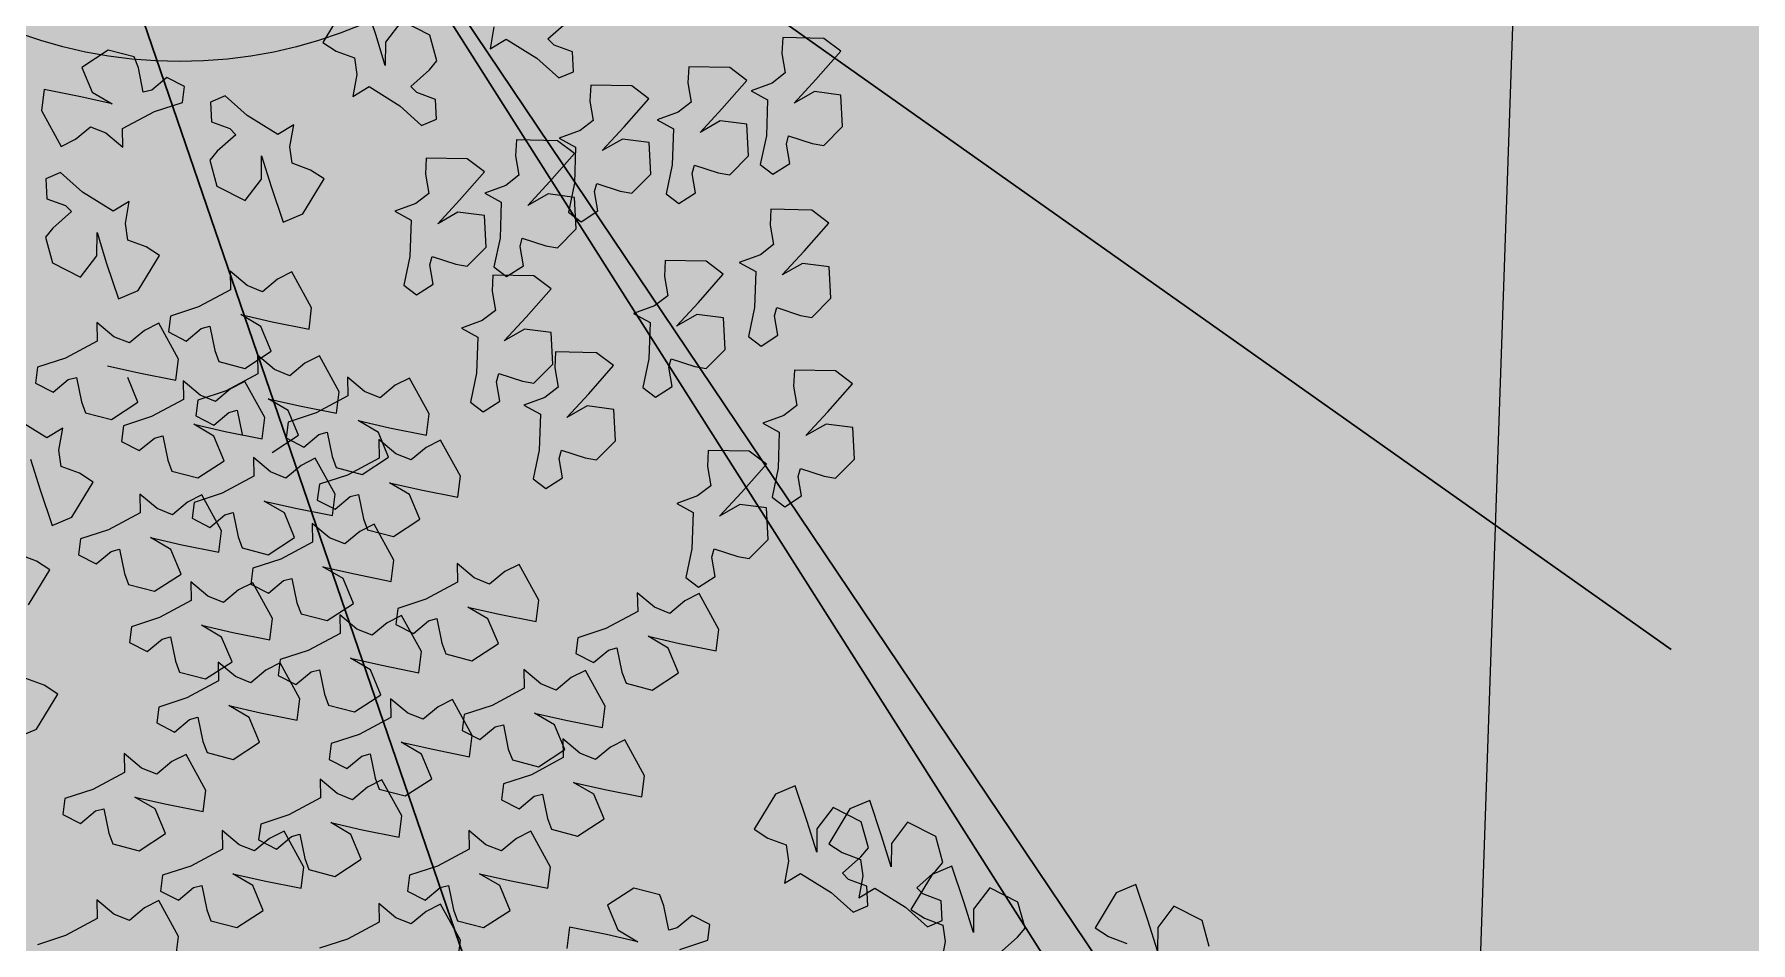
# Model space of a CAD drawing. Header units: millimetres. Extents: x -1042495 to -977915, y 3191218 to 3280168.
# Drawn here: x -1023943 to -1021775, y 3225731 to 3226878 of the extents above; entities that cross this region are included whole.
import ezdxf

# ---------------------------------------------------------------- set-up
doc = ezdxf.new("R2010")
doc.units = ezdxf.units.MM
doc.layers.get('0').update_dxf_attribs({"lineweight": 15})
for name, color, linetype in [('000 Привязки', 1, 'Continuous'), ('000 Штриховка', 7, 'Continuous'), ('A绿-TXT', 252, 'Continuous')]:
    doc.layers.add(name, color=color, linetype=linetype)
doc.layers.add('_ВК_В1', color=5, linetype='B1', lineweight=30)
doc.layers.add('_Кабель 0.4', color=1, linetype='g5_119_3', lineweight=30)
doc.layers.add('кустарники лиственные', color=7, linetype='Continuous', lineweight=20, true_color=0x455c00)
doc.linetypes.add('B1', pattern='A,12.5,-3,["В1",Standard,S=2,R=0,X=-2,Y=-1],-2.5', length=18)
doc.linetypes.add('g5_119_3', pattern='A,4,-1,[31,GUGK_2005.shx,S=0.1,R=0,X=0,Y=0],4,[31,GUGK_2005.shx,S=0.1,R=180,X=0,Y=0],-1', length=10)

# ---------------------------------------------------------------- blocks, each defined once
blk = doc.blocks.new('A$C6E9D230D')
at = {"layer": 'A绿-TXT', "color": 254, "true_color": 0xfeeab9}
for p, q in [((1979.8, 1468.9), (1948.1, 1472.9)), ((1968.7, 1413.8), (1979.8, 1468.9)), ((1958.1, 1366.8), (1968.7, 1413.8)), ((2012.7, 1412.3), (1975.7, 1396.9)), ((2038.4, 1372.9), (2012.7, 1412.3)), ((1975.7, 1396.9), (1958.1, 1366.8)), ((2028.2, 1334), (2038.4, 1372.9)), ((1975.5, 1320.5), (2011.9, 1327.9)), ((1978.7, 1308), (1975.5, 1320.5)), ((2011.9, 1327.9), (2028.2, 1334)), ((1946.6, 1303.9), (1960.3, 1262)), ((1997.5, 1285.5), (1978.7, 1308)), ((1984, 1259), (1997.5, 1285.5)), ((1960.3, 1262), (1984, 1259)), ((393.4, 1252.1), (405.8, 1222.6)), ((471.4, 1211), (481.5, 1238.5)), ((591.5, 1234.3), (644, 1202.6)), ((657.1, 1222.7), (667.2, 1250.2)), ((809.5, 1231.5), (763.5, 1217.2)), ((841.3, 1207.3), (869.8, 1253)), ((97.2, 1179.4), (83.5, 1221.3)), ((405.8, 1222.6), (458.3, 1190.9)), ((458.3, 1190.9), (471.4, 1211)), ((644, 1202.6), (657.1, 1222.7)), ((763.5, 1217.2), (710.3, 1199.3)), ((855.8, 1183.3), (841.3, 1207.3)), ((923.2, 1224.3), (909.6, 1197.8)), ((946.9, 1221.3), (923.2, 1224.3)), ((960.6, 1179.4), (946.9, 1221.3)), ((1141.6, 1209.3), (1102.8, 1198.6)), ((1155, 1198.2), (1141.6, 1209.3)), ((1198.9, 1206.9), (1188.8, 1179.4)), ((1228.6, 1208.5), (1198.9, 1206.9)), ((1237.9, 1186.5), (1228.6, 1208.5)), ((1330.6, 1215.3), (1276.9, 1185.7)), ((1362.3, 1211.3), (1330.6, 1215.3)), ((1351.3, 1156.2), (1362.3, 1211.3)), ((278.4, 1183.3), (264.9, 1156.8)), ((302.1, 1180.3), (278.4, 1183.3)), ((315.8, 1138.4), (302.1, 1180.3)), ((710.3, 1199.3), (722.7, 1169.8)), ((788.3, 1158.2), (798.4, 1185.7)), ((798.4, 1185.7), (822.9, 1189.1)), ((822.9, 1189.1), (855.8, 1183.3)), ((909.6, 1197.8), (928.4, 1175.3)), ((1102.8, 1198.6), (1081.5, 1156.6)), ((1179.6, 1170.4), (1155, 1198.2)), ((1208.5, 1153.6), (1237.9, 1186.5)), ((1276.9, 1185.7), (1287.7, 1164.3)), ((2126.4, 1192.8), (2113.2, 1172.7)), ((2178.8, 1161), (2126.4, 1192.8)), ((122.7, 1131.8), (97.2, 1179.4)), ((264.9, 1156.8), (283.6, 1134.3)), ((666.3, 1159.9), (652.8, 1133.4)), ((690.1, 1156.9), (666.3, 1159.9)), ((703.8, 1115), (690.1, 1156.9)), ((722.7, 1169.8), (775.1, 1138.1)), ((775.1, 1138.1), (788.3, 1158.2)), ((895.2, 1155.3), (878.9, 1149.2)), ((931.6, 1162.8), (895.2, 1155.3)), ((928.4, 1175.3), (931.6, 1162.8)), ((986, 1131.8), (960.6, 1179.4)), ((1081.5, 1156.6), (1113.3, 1132.4)), ((1188.8, 1179.4), (1179.6, 1170.4)), ((1287.7, 1164.3), (1306.5, 1141.8)), ((1340.6, 1109.3), (1351.3, 1156.2)), ((1395.2, 1154.8), (1358.3, 1139.4)), ((1420.9, 1115.3), (1395.2, 1154.8)), ((2113.2, 1172.7), (2103.1, 1145.2)), ((2191.2, 1131.6), (2178.8, 1161)), ((150.6, 1132.4), (122.7, 1131.8)), ((129.2, 1106.8), (150.6, 1132.4)), ((283.6, 1134.3), (286.9, 1121.8)), ((341.2, 1090.8), (315.8, 1138.4)), ((652.8, 1133.4), (671.6, 1110.9)), ((878.9, 1149.2), (868.7, 1110.3)), ((1014, 1132.4), (986, 1131.8)), ((992.5, 1106.8), (1014, 1132.4)), ((1148.2, 1132.1), (1102.2, 1117.8)), ((1113.3, 1132.4), (1148.2, 1132.1)), ((1180, 1107.8), (1208.5, 1153.6)), ((1306.5, 1141.8), (1297.2, 1118.9)), ((1358.3, 1139.4), (1340.6, 1109.3)), ((2078.6, 1141.8), (2045.7, 1147.5)), ((2045.7, 1147.5), (2060.2, 1123.6)), ((2103.1, 1145.2), (2078.6, 1141.8)), ((2138, 1113.6), (2191.2, 1131.6)), ((119.9, 1083.8), (129.2, 1106.8)), ((234.1, 1108.3), (224, 1069.3)), ((250.4, 1114.3), (234.1, 1108.3)), ((286.9, 1121.8), (250.4, 1114.3)), ((671.6, 1110.9), (674.8, 1098.4)), ((729.2, 1067.5), (703.8, 1115)), ((868.7, 1110.3), (894.5, 1070.9)), ((949.1, 1116.4), (938.4, 1069.4)), ((983.2, 1083.8), (992.5, 1106.8)), ((1102.2, 1117.8), (1049, 1099.9)), ((1194.5, 1083.9), (1180, 1107.8)), ((1297.2, 1118.9), (1275.7, 1093.3)), ((1410.8, 1076.4), (1420.9, 1115.3)), ((2060.2, 1123.6), (2031.7, 1077.8)), ((2092, 1099.3), (2138, 1113.6)), ((138.6, 1061.3), (119.9, 1083.8)), ((369.2, 1091.4), (341.2, 1090.8)), ((347.7, 1065.8), (369.2, 1091.4)), ((535.2, 1083.7), (521.7, 1057.2)), ((558.9, 1080.7), (535.2, 1083.7)), ((572.6, 1038.8), (558.9, 1080.7)), ((622.1, 1084.9), (611.9, 1046)), ((638.4, 1091), (622.1, 1084.9)), ((674.8, 1098.4), (638.4, 1091)), ((835.8, 1095.4), (822.2, 1068.9)), ((859.5, 1092.4), (835.8, 1095.4)), ((873.2, 1050.5), (859.5, 1092.4)), ((894.5, 1070.9), (931.4, 1086.3)), ((1002, 1061.3), (983.2, 1083.8)), ((1049, 1099.9), (1061.4, 1070.4)), ((1127, 1058.8), (1137.1, 1086.2)), ((1137.1, 1086.2), (1161.6, 1089.7)), ((1161.6, 1089.7), (1194.5, 1083.9)), ((1275.7, 1093.3), (1303.7, 1093.8)), ((1303.7, 1093.8), (1329.1, 1046.3)), ((2031.7, 1077.8), (2002.3, 1045)), ((2104.5, 1081.5), (2091.4, 1061.4)), ((2126.9, 1099.1), (2092, 1099.3)), ((2157, 1049.8), (2104.5, 1081.5)), ((2158.7, 1074.8), (2126.9, 1099.1)), ((149.5, 1039.9), (138.6, 1061.3)), ((224, 1069.3), (249.7, 1029.9)), ((286.6, 1045.3), (304.3, 1075.4)), ((304.3, 1075.4), (293.7, 1028.4)), ((338.4, 1042.9), (347.7, 1065.8)), ((521.7, 1057.2), (540.4, 1034.7)), ((674.6, 1021.9), (692.3, 1052)), ((692.3, 1052), (681.6, 1005.1)), ((757.1, 1068), (729.2, 1067.5)), ((735.7, 1042.4), (757.1, 1068)), ((822.2, 1068.9), (841, 1046.4)), ((938.4, 1069.4), (927.4, 1014.4)), ((1012.8, 1039.9), (1002, 1061.3)), ((1061.4, 1070.4), (1113.8, 1038.7)), ((1113.8, 1038.7), (1127, 1058.8)), ((1358, 1062.9), (1394.5, 1070.3)), ((1361.3, 1050.4), (1358, 1062.9)), ((1394.5, 1070.3), (1410.8, 1076.4)), ((2041.3, 1024.5), (2051.4, 1052)), ((2051.4, 1052), (2060.6, 1061.1)), ((2060.6, 1061.1), (2085.2, 1033.3)), ((2091.4, 1061.4), (2081.3, 1034)), ((2137.4, 1032.8), (2158.7, 1074.8)), ((95.7, 1010.4), (149.5, 1039.9)), ((163.6, 1037), (150.1, 1010.5)), ((187.3, 1034), (163.6, 1037)), ((201.1, 992.1), (187.3, 1034)), ((249.7, 1029.9), (286.6, 1045.3)), ((293.7, 1028.4), (282.6, 973.4)), ((357.2, 1020.4), (338.4, 1042.9)), ((415, 1042.7), (401.5, 1016.3)), ((438.8, 1039.8), (415, 1042.7)), ((452.5, 997.8), (438.8, 1039.8)), ((540.4, 1034.7), (543.7, 1022.2)), ((598, 991.3), (572.6, 1038.8)), ((611.9, 1046), (637.6, 1006.5)), ((726.4, 1019.5), (735.7, 1042.4)), ((807.8, 1026.5), (791.5, 1020.4)), ((844.2, 1033.9), (807.8, 1026.5)), ((841, 1046.4), (844.2, 1033.9)), ((898.6, 1003), (873.2, 1050.5)), ((959.1, 1010.4), (1012.8, 1039.9)), ((1329.1, 1046.3), (1342.8, 1004.4)), ((1380.1, 1027.9), (1361.3, 1050.4)), ((1366.5, 1001.4), (1380.1, 1027.9)), ((2002.3, 1045), (2011.6, 1023)), ((2056.8, 1030.5), (2023.9, 1036.3)), ((2023.9, 1036.3), (2038.4, 1012.4)), ((2081.3, 1034), (2056.8, 1030.5)), ((2085.2, 1033.3), (2098.7, 1022.2)), ((2098.7, 1022.2), (2137.4, 1032.8)), ((2169.4, 1020.3), (2157, 1049.8)), ((64, 1014.4), (95.7, 1010.4)), ((150.1, 1010.5), (168.9, 988)), ((368, 999), (357.2, 1020.4)), ((401.5, 1016.3), (420.3, 993.8)), ((490.9, 1008.7), (480.8, 969.8)), ((507.3, 1014.8), (490.9, 1008.7)), ((543.7, 1022.2), (507.3, 1014.8)), ((637.6, 1006.5), (674.6, 1021.9)), ((681.6, 1005.1), (670.6, 950)), ((745.2, 997), (726.4, 1019.5)), ((791.5, 1020.4), (781.3, 981.5)), ((926.6, 1003.5), (898.6, 1003)), ((905.1, 978), (926.6, 1003.5)), ((927.4, 1014.4), (959.1, 1010.4)), ((999.6, 1025.1), (986.1, 998.7)), ((1023.4, 1022.2), (999.6, 1025.1)), ((1037.1, 980.2), (1023.4, 1022.2)), ((1342.8, 1004.4), (1366.5, 1001.4)), ((2038.4, 1012.4), (2009.9, 966.6)), ((2011.6, 1023), (2041.3, 1024.5)), ((2070.2, 988.1), (2116.2, 1002.4)), ((2116.2, 1002.4), (2169.4, 1020.3)), ((172.1, 975.5), (135.7, 968)), ((168.9, 988), (172.1, 975.5)), ((226.5, 944.5), (201.1, 992.1)), ((314.3, 969.4), (368, 999)), ((423.5, 981.2), (387.1, 973.8)), ((420.3, 993.8), (423.5, 981.2)), ((477.9, 950.3), (452.5, 997.8)), ((543.4, 945.8), (561.1, 975.9)), ((561.1, 975.9), (550.5, 928.9)), ((626, 991.8), (598, 991.3)), ((604.5, 966.3), (626, 991.8)), ((702.3, 946), (756, 975.6)), ((721, 990.1), (707.5, 963.6)), ((744.7, 987.1), (721, 990.1)), ((758.4, 945.2), (744.7, 987.1)), ((756, 975.6), (745.2, 997)), ((781.3, 981.5), (807.1, 942)), ((844, 957.4), (861.7, 987.6)), ((861.7, 987.6), (851, 940.6)), ((874, 984.2), (860.5, 957.7)), ((897.7, 981.2), (874, 984.2)), ((895.8, 955), (905.1, 978)), ((911.4, 939.3), (897.7, 981.2)), ((986.1, 998.7), (1004.9, 976.2)), ((1004.9, 976.2), (1008.1, 963.6)), ((1062.5, 932.7), (1037.1, 980.2)), ((2105.1, 987.8), (2070.2, 988.1)), ((2136.9, 963.6), (2105.1, 987.8)), ((119.4, 961.9), (109.2, 923)), ((135.7, 968), (119.4, 961.9)), ((282.6, 973.4), (314.3, 969.4)), ((370.8, 967.7), (360.6, 928.8)), ((387.1, 973.8), (370.8, 967.7)), ((505.8, 950.9), (477.9, 950.3)), ((480.8, 969.8), (506.5, 930.3)), ((484.4, 925.3), (505.8, 950.9)), ((595.3, 943.3), (604.5, 966.3)), ((670.6, 950), (702.3, 946)), ((707.5, 963.6), (726.3, 941.1)), ((807.1, 942), (844, 957.4)), ((860.5, 957.7), (879.2, 935.2)), ((914.6, 932.5), (895.8, 955)), ((955.4, 950.1), (945.2, 911.2)), ((971.7, 956.2), (955.4, 950.1)), ((1008.1, 963.6), (971.7, 956.2)), ((1217.5, 952.8), (1196.2, 910.8)), ((1256.3, 963.4), (1217.5, 952.8)), ((1269.7, 952.3), (1256.3, 963.4)), ((1294.4, 924.5), (1269.7, 952.3)), ((1313.7, 961.1), (1303.6, 933.6)), ((1343.4, 962.6), (1313.7, 961.1)), ((1352.7, 940.6), (1343.4, 962.6)), ((2009.9, 966.6), (1980.5, 933.7)), ((2006.2, 958.6), (1993.1, 938.5)), ((2058.7, 926.9), (2006.2, 958.6)), ((2029.5, 940.8), (2038.8, 949.8)), ((2038.8, 949.8), (2063.4, 922)), ((2115.6, 921.6), (2136.9, 963.6)), ((171.9, 899), (189.5, 929.1)), ((189.5, 929.1), (178.9, 882.1)), ((254.4, 945.1), (226.5, 944.5)), ((233, 919.5), (254.4, 945.1)), ((360.6, 928.8), (386.3, 889.4)), ((423.3, 904.8), (441, 934.9)), ((441, 934.9), (430.3, 887.9)), ((475.1, 902.3), (484.4, 925.3)), ((506.5, 930.3), (543.4, 945.8)), ((550.5, 928.9), (539.4, 873.8)), ((614, 920.8), (595.3, 943.3)), ((729.5, 928.6), (693.1, 921.1)), ((726.3, 941.1), (729.5, 928.6)), ((783.9, 897.6), (758.4, 945.2)), ((851, 940.6), (840, 885.5)), ((879.2, 935.2), (882.5, 922.7)), ((936.9, 891.7), (911.4, 939.3)), ((925.4, 911.1), (914.6, 932.5)), ((1090.4, 933.3), (1062.5, 932.7)), ((1069, 907.7), (1090.4, 933.3)), ((1303.6, 933.6), (1294.4, 924.5)), ((1323.2, 907.7), (1352.7, 940.6)), ((1980.5, 933.7), (1989.8, 911.7)), ((1993.1, 938.5), (1983, 911)), ((2019.4, 913.3), (2029.5, 940.8)), ((2071.1, 897.4), (2058.7, 926.9)), ((109.2, 923), (134.9, 883.6)), ((134.9, 883.6), (171.9, 899)), ((223.7, 896.6), (233, 919.5)), ((386.3, 889.4), (423.3, 904.8)), ((493.9, 879.8), (475.1, 902.3)), ((571.1, 869.8), (624.8, 899.4)), ((622.6, 902.2), (609.1, 875.7)), ((624.8, 899.4), (614, 920.8)), ((646.3, 899.2), (622.6, 902.2)), ((660, 857.3), (646.3, 899.2)), ((676.8, 915.1), (666.6, 876.1)), ((693.1, 921.1), (676.8, 915.1)), ((811.8, 898.2), (783.9, 897.6)), ((790.4, 872.6), (811.8, 898.2)), ((882.5, 922.7), (846.1, 915.2)), ((871.7, 881.5), (925.4, 911.1)), ((945.2, 911.2), (970.9, 871.8)), ((1007.9, 887.2), (1025.6, 917.3)), ((1025.6, 917.3), (1014.9, 870.3)), ((1059.7, 884.7), (1069, 907.7)), ((1196.2, 910.8), (1228, 886.5)), ((1294.8, 862), (1323.2, 907.7)), ((1958.5, 907.6), (1925.6, 913.4)), ((1983, 911), (1958.5, 907.6)), ((1989.8, 911.7), (2019.4, 913.3)), ((2063.4, 922), (2076.8, 910.9)), ((2076.8, 910.9), (2115.6, 921.6)), ((178.9, 882.1), (167.8, 827.1)), ((242.5, 874.1), (223.7, 896.6)), ((240.1, 890.5), (226.6, 864)), ((263.8, 887.5), (240.1, 890.5)), ((253.3, 852.6), (242.5, 874.1)), ((277.5, 845.6), (263.8, 887.5)), ((430.3, 887.9), (419.3, 832.8)), ((504.7, 858.4), (493.9, 879.8)), ((539.4, 873.8), (571.1, 869.8)), ((609.1, 875.7), (627.8, 853.2)), ((666.6, 876.1), (692.3, 836.7)), ((729.3, 852.1), (746.9, 882.2)), ((746.9, 882.2), (736.3, 835.2)), ((781.1, 849.7), (790.4, 872.6)), ((840, 885.5), (871.7, 881.5)), ((882.2, 846.2), (899.9, 876.3)), ((899.9, 876.3), (889.3, 829.3)), ((964.8, 892.3), (936.9, 891.7)), ((943.4, 866.7), (964.8, 892.3)), ((970.9, 871.8), (1007.9, 887.2)), ((1078.5, 862.2), (1059.7, 884.7)), ((1262.9, 886.2), (1216.9, 871.9)), ((1228, 886.5), (1262.9, 886.2)), ((1971.9, 865.1), (2017.9, 879.4)), ((2017.9, 879.4), (2071.1, 897.4)), ((199.6, 823.1), (253.3, 852.6)), ((226.6, 864), (245.4, 841.5)), ((451, 828.9), (504.7, 858.4)), ((486, 861.2), (472.5, 834.7)), ((509.7, 858.2), (486, 861.2)), ((523.4, 816.3), (509.7, 858.2)), ((627.8, 853.2), (631.1, 840.7)), ((685.4, 809.8), (660, 857.3)), ((692.3, 836.7), (729.3, 852.1)), ((799.8, 827.2), (781.1, 849.7)), ((819.6, 870.2), (845.3, 830.8)), ((841.1, 849.5), (827.6, 823.1)), ((864.9, 846.6), (841.1, 849.5)), ((934.1, 843.8), (943.4, 866.7)), ((1014.9, 870.3), (1003.9, 815.2)), ((1089.3, 840.8), (1078.5, 862.2)), ((1216.9, 871.9), (1163.7, 854)), ((1163.7, 854), (1176.1, 824.5)), ((1309.2, 838), (1294.8, 862)), ((2006.8, 864.9), (1971.9, 865.1)), ((2038.6, 840.6), (2006.8, 864.9)), ((167.8, 827.1), (199.6, 823.1)), ((212.2, 821.6), (195.9, 815.5)), ((248.6, 829), (212.2, 821.6)), ((245.4, 841.5), (248.6, 829)), ((303, 798.1), (277.5, 845.6)), ((419.3, 832.8), (451, 828.9)), ((472.5, 834.7), (491.3, 812.2)), ((578.3, 827.2), (568.2, 788.3)), ((594.7, 833.3), (578.3, 827.2)), ((631.1, 840.7), (594.7, 833.3)), ((736.3, 835.2), (725.2, 780.2)), ((810.7, 805.8), (799.8, 827.2)), ((827.6, 823.1), (846.4, 800.6)), ((845.3, 830.8), (882.2, 846.2)), ((878.6, 804.6), (864.9, 846.6)), ((889.3, 829.3), (878.2, 774.3)), ((952.8, 821.3), (934.1, 843.8)), ((963.7, 799.8), (952.8, 821.3)), ((1035.6, 811.3), (1089.3, 840.8)), ((1176.1, 824.5), (1228.6, 792.8)), ((1241.7, 812.9), (1251.8, 840.4)), ((1251.8, 840.4), (1276.3, 843.8)), ((1276.3, 843.8), (1309.2, 838)), ((1940.4, 826.9), (1965.1, 799.1)), ((2017.3, 798.6), (2038.6, 840.6)), ((91.8, 757.9), (78.1, 799.8)), ((195.9, 815.5), (185.7, 776.6)), ((330.9, 798.6), (303, 798.1)), ((309.5, 773.1), (330.9, 798.6)), ((494.5, 799.7), (458.1, 792.3)), ((491.3, 812.2), (494.5, 799.7)), ((548.9, 768.8), (523.4, 816.3)), ((713.4, 810.3), (685.4, 809.8)), ((691.9, 784.7), (713.4, 810.3)), ((748.2, 802.8), (734.7, 776.3)), ((771.9, 799.8), (748.2, 802.8)), ((757, 776.2), (810.7, 805.8)), ((785.7, 757.9), (771.9, 799.8)), ((846.4, 800.6), (849.6, 788)), ((904, 757.1), (878.6, 804.6)), ((909.9, 770.3), (963.7, 799.8)), ((1003.9, 815.2), (1035.6, 811.3)), ((1228.6, 792.8), (1241.7, 812.9)), ((1965.1, 799.1), (1978.5, 788)), ((1978.5, 788), (2017.3, 798.6)), ((185.7, 776.6), (211.4, 737.1)), ((248.4, 752.6), (266, 782.7)), ((266, 782.7), (255.4, 735.7)), ((300.2, 750.1), (309.5, 773.1)), ((360.4, 785.2), (346.9, 758.7)), ((384.1, 782.2), (360.4, 785.2)), ((397.8, 740.3), (384.1, 782.2)), ((441.8, 786.2), (431.6, 747.3)), ((458.1, 792.3), (441.8, 786.2)), ((568.2, 788.3), (593.9, 748.8)), ((630.8, 764.2), (648.5, 794.4)), ((648.5, 794.4), (637.9, 747.4)), ((682.7, 761.8), (691.9, 784.7)), ((725.2, 780.2), (757, 776.2)), ((734.7, 776.3), (753.5, 753.8)), ((796.9, 774.5), (786.7, 735.6)), ((813.2, 780.6), (796.9, 774.5)), ((849.6, 788), (813.2, 780.6)), ((878.2, 774.3), (909.9, 770.3)), ((1419.4, 774.6), (1409.3, 747.1)), ((1432.5, 794.7), (1419.4, 774.6)), ((1485, 762.9), (1432.5, 794.7)), ((117.3, 710.3), (91.8, 757.9)), ((211.4, 737.1), (248.4, 752.6)), ((319, 727.6), (300.2, 750.1)), ((346.9, 758.7), (365.6, 736.2)), ((431.6, 747.3), (457.3, 707.9)), ((494.3, 723.3), (511.9, 753.4)), ((511.9, 753.4), (501.3, 706.4)), ((576.8, 769.3), (548.9, 768.8)), ((555.4, 743.8), (576.8, 769.3)), ((593.9, 748.8), (630.8, 764.2)), ((637.9, 747.4), (626.8, 692.3)), ((701.4, 739.3), (682.7, 761.8)), ((753.5, 753.8), (756.7, 741.3)), ((811.1, 710.3), (785.7, 757.9)), ((931.9, 757.7), (904, 757.1)), ((910.5, 732.1), (931.9, 757.7)), ((1351.9, 749.5), (1366.4, 725.5)), ((1384.8, 743.7), (1351.9, 749.5)), ((1409.3, 747.1), (1384.8, 743.7)), ((255.4, 735.7), (244.3, 680.6)), ((329.8, 706.2), (319, 727.6)), ((368.9, 723.7), (332.5, 716.2)), ((365.6, 736.2), (368.9, 723.7)), ((423.2, 692.7), (397.8, 740.3)), ((457.3, 707.9), (494.3, 723.3)), ((546.1, 720.8), (555.4, 743.8)), ((564.9, 698.3), (546.1, 720.8)), ((704, 727.8), (693.8, 688.9)), ((712.2, 717.9), (701.4, 739.3)), ((720.3, 733.8), (704, 727.8)), ((756.7, 741.3), (720.3, 733.8)), ((786.7, 735.6), (812.4, 696.2)), ((849.4, 711.6), (867.1, 741.7)), ((867.1, 741.7), (856.4, 694.7)), ((901.2, 709.1), (910.5, 732.1)), ((1366.4, 725.5), (1337.9, 679.7)), ((1444.2, 715.5), (1497.4, 733.5)), ((145.2, 710.9), (117.3, 710.3)), ((123.8, 685.3), (145.2, 710.9)), ((276.1, 676.6), (329.8, 706.2)), ((316.1, 710.2), (306, 671.3)), ((332.5, 716.2), (316.1, 710.2)), ((451.2, 693.3), (423.2, 692.7)), ((429.7, 667.7), (451.2, 693.3)), ((501.3, 706.4), (490.2, 651.3)), ((575.7, 676.9), (564.9, 698.3)), ((658.5, 688.3), (712.2, 717.9)), ((756.5, 664.8), (774.1, 694.9)), ((774.1, 694.9), (763.5, 647.9)), ((839, 710.9), (811.1, 710.3)), ((812.4, 696.2), (849.4, 711.6)), ((817.6, 685.3), (839, 710.9)), ((856.4, 694.7), (845.4, 639.6)), ((920, 686.6), (901.2, 709.1)), ((1398.2, 701.2), (1444.2, 715.5)), ((1433.1, 701), (1398.2, 701.2)), ((1464.9, 676.7), (1433.1, 701)), ((114.5, 662.4), (123.8, 685.3)), ((163.6, 668.2), (150.1, 641.7)), ((187.3, 665.2), (163.6, 668.2)), ((244.3, 680.6), (276.1, 676.6)), ((306, 671.3), (331.7, 631.8)), ((368.6, 647.2), (386.3, 677.3)), ((386.3, 677.3), (375.7, 630.3)), ((420.5, 644.8), (429.7, 667.7)), ((522, 647.3), (575.7, 676.9)), ((562.5, 685.6), (549, 659.1)), ((586.2, 682.6), (562.5, 685.6)), ((599.9, 640.7), (586.2, 682.6)), ((626.8, 692.3), (658.5, 688.3)), ((693.8, 688.9), (719.5, 649.4)), ((808.3, 662.4), (817.6, 685.3)), ((930.8, 665.2), (920, 686.6)), ((1069.5, 673.4), (1055.1, 654.4)), ((1112.7, 664.4), (1069.5, 673.4)), ((1180.1, 687.1), (1166.6, 662.6)), ((1191.5, 655.7), (1180.1, 687.1)), ((1337.9, 679.7), (1308.5, 646.9)), ((1443.6, 634.7), (1464.9, 676.7)), ((1978.9, 683.4), (1965.8, 663.3)), ((2031.4, 651.7), (1978.9, 683.4)), ((133.2, 639.9), (114.5, 662.4)), ((150.1, 641.7), (168.9, 619.2)), ((201.1, 623.3), (187.3, 665.2)), ((331.7, 631.8), (368.6, 647.2)), ((439.2, 622.3), (420.5, 644.8)), ((490.2, 651.3), (522, 647.3)), ((549, 659.1), (567.8, 636.6)), ((719.5, 649.4), (756.5, 664.8)), ((763.5, 647.9), (752.4, 592.9)), ((827.1, 639.9), (808.3, 662.4)), ((877.1, 635.7), (930.8, 665.2)), ((1055.1, 654.4), (1071.3, 629.5)), ((1166.6, 662.6), (1112.7, 664.4)), ((1206.7, 636.2), (1191.5, 655.7)), ((1308.5, 646.9), (1317.8, 624.9)), ((1347.4, 626.4), (1357.5, 653.9)), ((1357.5, 653.9), (1366.8, 663)), ((1366.8, 663), (1391.4, 635.2)), ((1965.8, 663.3), (1955.7, 635.9)), ((2043.8, 622.2), (2031.4, 651.7)), ((90.3, 588.9), (144.1, 618.5)), ((144.1, 618.5), (133.2, 639.9)), ((168.9, 619.2), (172.1, 606.7)), ((226.5, 575.7), (201.1, 623.3)), ((375.7, 630.3), (364.6, 575.3)), ((450, 600.9), (439.2, 622.3)), ((534.6, 616.7), (518.3, 610.6)), ((571, 624.1), (534.6, 616.7)), ((567.8, 636.6), (571, 624.1)), ((625.4, 593.2), (599.9, 640.7)), ((784.2, 588.9), (837.9, 618.5)), ((837.9, 618.5), (827.1, 639.9)), ((845.4, 639.6), (877.1, 635.7)), ((1071.3, 629.5), (1100.2, 634.5)), ((1100.2, 634.5), (1112.6, 631)), ((1112.6, 631), (1100.9, 595.8)), ((1178.7, 592.6), (1161.5, 622.9)), ((1161.5, 622.9), (1196.8, 590.2)), ((1235.6, 641.2), (1206.7, 636.2)), ((1259.6, 639.9), (1235.6, 641.2)), ((1258.3, 578.6), (1259.6, 639.9)), ((1317.8, 624.9), (1347.4, 626.4)), ((1391.4, 635.2), (1404.8, 624.1)), ((1404.8, 624.1), (1443.6, 634.7)), ((1990.6, 604.3), (2043.8, 622.2)), ((58.6, 592.9), (90.3, 588.9)), ((119.4, 593.1), (109.2, 554.2)), ((135.7, 599.2), (119.4, 593.1)), ((172.1, 606.7), (135.7, 599.2)), ((396.3, 571.3), (450, 600.9)), ((518.3, 610.6), (508.1, 571.7)), ((653.3, 593.7), (625.4, 593.2)), ((631.9, 568.2), (653.3, 593.7)), ((752.4, 592.9), (784.2, 588.9)), ((1100.9, 595.8), (1098, 578.6)), ((1173.6, 552.9), (1178.7, 592.6)), ((1196.8, 590.2), (1239, 553.1)), ((1944.5, 590), (1990.6, 604.3)), ((254.4, 576.3), (226.5, 575.7)), ((233, 550.7), (254.4, 576.3)), ((364.6, 575.3), (396.3, 571.3)), ((404, 586.2), (390.5, 559.7)), ((427.7, 583.2), (404, 586.2)), ((441.4, 541.3), (427.7, 583.2)), ((508.1, 571.7), (533.8, 532.2)), ((570.8, 547.7), (588.4, 577.8)), ((588.4, 577.8), (577.8, 530.8)), ((622.6, 545.2), (631.9, 568.2)), ((894.6, 573.9), (880.2, 554.8)), ((937.8, 564.8), (894.6, 573.9)), ((991.7, 563.1), (937.8, 564.8)), ((1005.2, 587.5), (991.7, 563.1)), ((1016.6, 556.2), (1005.2, 587.5)), ((1098, 578.6), (1126.6, 550.3)), ((1239, 553.1), (1258.3, 578.6)), ((1979.5, 589.7), (1944.5, 590)), ((2011.3, 565.5), (1979.5, 589.7)), ((1990, 523.5), (2011.3, 565.5)), ((109.2, 554.2), (134.9, 514.8)), ((171.9, 530.2), (189.5, 560.3)), ((189.5, 560.3), (178.9, 513.3)), ((223.7, 527.7), (233, 550.7)), ((390.5, 559.7), (409.3, 537.2)), ((466.9, 493.8), (441.4, 541.3)), ((533.8, 532.2), (570.8, 547.7)), ((641.3, 522.7), (622.6, 545.2)), ((880.2, 554.8), (896.4, 529.9)), ((1031.8, 536.7), (1016.6, 556.2)), ((1060.7, 541.7), (1031.8, 536.7)), ((1084.6, 540.3), (1060.7, 541.7)), ((1096.9, 538.8), (1082.4, 519.8)), ((1083.4, 479), (1084.6, 540.3)), ((1140, 529.7), (1096.9, 538.8)), ((1126.6, 550.3), (1173.6, 552.9)), ((1207.4, 552.5), (1193.9, 528)), ((1218.8, 521.1), (1207.4, 552.5)), ((1455.8, 538.8), (1422.9, 544.6)), ((1422.9, 544.6), (1437.4, 520.6)), ((134.9, 514.8), (171.9, 530.2)), ((178.9, 513.3), (167.8, 458.3)), ((242.5, 505.2), (223.7, 527.7)), ((300.3, 527.6), (286.8, 501.1)), ((324, 524.6), (300.3, 527.6)), ((337.7, 482.7), (324, 524.6)), ((376.1, 517.3), (359.8, 511.2)), ((412.5, 524.7), (376.1, 517.3)), ((409.3, 537.2), (412.5, 524.7)), ((577.8, 530.8), (566.7, 475.7)), ((652.2, 501.3), (641.3, 522.7)), ((896.4, 529.9), (925.2, 534.9)), ((925.2, 534.9), (937.7, 531.5)), ((937.7, 531.5), (925.9, 496.2)), ((1003.8, 493), (986.5, 523.4)), ((986.5, 523.4), (1021.9, 490.7)), ((1082.4, 519.8), (1098.6, 494.8)), ((1193.9, 528), (1140, 529.7)), ((1234.1, 501.6), (1218.8, 521.1)), ((1437.4, 520.6), (1408.9, 474.8)), ((1951.2, 512.8), (1990, 523.5)), ((253.3, 483.8), (242.5, 505.2)), ((286.8, 501.1), (305.6, 478.6)), ((359.8, 511.2), (349.6, 472.3)), ((494.8, 494.3), (466.9, 493.8)), ((473.4, 468.7), (494.8, 494.3)), ((598.5, 471.7), (652.2, 501.3)), ((890.4, 493.9), (876.9, 469.4)), ((901.8, 462.5), (890.4, 493.9)), ((925.9, 496.2), (923, 479)), ((998.7, 453.3), (1003.8, 493)), ((1021.9, 490.7), (1064.1, 453.5)), ((1098.6, 494.8), (1127.5, 499.8)), ((1127.5, 499.8), (1139.9, 496.4)), ((1139.9, 496.4), (1128.2, 461.1)), ((1206, 457.9), (1188.8, 488.3)), ((1188.8, 488.3), (1224.2, 455.6)), ((1262.9, 506.6), (1234.1, 501.6)), ((1286.9, 505.3), (1262.9, 506.6)), ((1285.6, 444), (1286.9, 505.3)), ((199.6, 454.3), (253.3, 483.8)), ((308.8, 466.1), (272.4, 458.7)), ((305.6, 478.6), (308.8, 466.1)), ((363.2, 435.2), (337.7, 482.7)), ((349.6, 472.3), (375.3, 432.8)), ((412.3, 448.2), (429.9, 478.3)), ((429.9, 478.3), (419.3, 431.4)), ((464.1, 445.8), (473.4, 468.7)), ((566.7, 475.7), (598.5, 471.7)), ((779.9, 480.2), (765.5, 461.2)), ((823, 471.2), (779.9, 480.2)), ((876.9, 469.4), (823, 471.2)), ((917.1, 443), (901.8, 462.5)), ((923, 479), (951.6, 450.8)), ((1064.1, 453.5), (1083.4, 479)), ((1408.9, 474.8), (1379.5, 442)), ((167.8, 458.3), (199.6, 454.3)), ((256.1, 452.6), (245.9, 413.7)), ((272.4, 458.7), (256.1, 452.6)), ((375.3, 432.8), (412.3, 448.2)), ((482.8, 423.3), (464.1, 445.8)), ((765.5, 461.2), (781.6, 436.3)), ((781.6, 436.3), (810.5, 441.2)), ((810.5, 441.2), (822.9, 437.8)), ((822.9, 437.8), (811.2, 402.6)), ((945.9, 448), (917.1, 443)), ((969.9, 446.7), (945.9, 448)), ((951.6, 450.8), (998.7, 453.3)), ((968.6, 385.4), (969.9, 446.7)), ((1128.2, 461.1), (1125.3, 444)), ((1125.3, 444), (1153.9, 415.7)), ((1200.9, 418.2), (1206, 457.9)), ((1224.2, 455.6), (1266.3, 418.5)), ((1266.3, 418.5), (1285.6, 444)), ((1289.3, 441.2), (1275.8, 416.7)), ((1300.7, 409.9), (1289.3, 441.2)), ((1379.5, 442), (1388.7, 420)), ((1418.4, 421.5), (1428.5, 449)), ((1428.5, 449), (1437.7, 458.1)), ((1437.7, 458.1), (1462.4, 430.3)), ((245.9, 413.7), (271.6, 374.2)), ((308.6, 389.7), (326.2, 419.8)), ((326.2, 419.8), (315.6, 372.8)), ((391.1, 435.7), (363.2, 435.2)), ((369.7, 410.2), (391.1, 435.7)), ((419.3, 431.4), (408.2, 376.3)), ((493.7, 401.9), (482.8, 423.3)), ((518.8, 416.4), (505.2, 389.9)), ((542.5, 413.4), (518.8, 416.4)), ((556.2, 371.5), (542.5, 413.4)), ((889, 399.4), (871.8, 429.7)), ((871.8, 429.7), (907.2, 397)), ((1153.9, 415.7), (1200.9, 418.2)), ((1178.8, 427.6), (1164.3, 408.5)), ((1221.9, 418.5), (1178.8, 427.6)), ((1275.8, 416.7), (1221.9, 418.5)), ((1388.7, 420), (1418.4, 421.5)), ((271.6, 374.2), (308.6, 389.7)), ((360.4, 387.2), (369.7, 410.2)), ((379.1, 364.7), (360.4, 387.2)), ((440, 372.3), (493.7, 401.9)), ((505.2, 389.9), (524, 367.4)), ((811.2, 402.6), (808.3, 385.4)), ((808.3, 385.4), (836.9, 357.1)), ((883.9, 359.7), (889, 399.4)), ((907.2, 397), (949.3, 359.9)), ((949.3, 359.9), (968.6, 385.4)), ((1164.3, 408.5), (1180.5, 383.6)), ((1180.5, 383.6), (1209.4, 388.6)), ((1209.4, 388.6), (1221.8, 385.1)), ((1221.8, 385.1), (1210.1, 349.9)), ((1316, 390.4), (1300.7, 409.9)), ((1344.8, 395.3), (1316, 390.4)), ((1368.8, 394), (1344.8, 395.3)), ((1367.5, 332.7), (1368.8, 394)), ((315.6, 372.8), (304.5, 317.7)), ((390, 343.3), (379.1, 364.7)), ((408.2, 376.3), (440, 372.3)), ((524, 367.4), (527.2, 354.9)), ((581.6, 323.9), (556.2, 371.5)), ((836.9, 357.1), (883.9, 359.7)), ((1287.9, 346.7), (1270.7, 377)), ((1270.7, 377), (1306.1, 344.3)), ((336.2, 313.7), (390, 343.3)), ((474.5, 341.4), (464.3, 302.4)), ((490.8, 347.4), (474.5, 341.4)), ((527.2, 354.9), (490.8, 347.4)), ((1210.1, 349.9), (1207.2, 332.7)), ((1282.8, 307), (1287.9, 346.7)), ((1306.1, 344.3), (1348.2, 307.2)), ((304.5, 317.7), (336.2, 313.7)), ((527, 278.4), (544.7, 308.5)), ((544.7, 308.5), (534, 261.5)), ((609.6, 324.5), (581.6, 323.9)), ((588.1, 298.9), (609.6, 324.5)), ((916.6, 316.3), (902.1, 297.3)), ((959.7, 307.2), (916.6, 316.3)), ((1027.1, 330), (1013.6, 305.5)), ((1038.5, 298.6), (1027.1, 330)), ((1207.2, 332.7), (1235.8, 304.4)), ((1348.2, 307.2), (1367.5, 332.7)), ((464.3, 302.4), (490.1, 263)), ((578.8, 276), (588.1, 298.9)), ((902.1, 297.3), (918.3, 272.3)), ((1013.6, 305.5), (959.7, 307.2)), ((1053.8, 279.1), (1038.5, 298.6)), ((1082.6, 284.1), (1053.8, 279.1)), ((1106.6, 282.8), (1082.6, 284.1)), ((1105.3, 221.5), (1106.6, 282.8)), ((1235.8, 304.4), (1282.8, 307)), ((1316.6, 294.9), (1303.2, 270.4)), ((1328.1, 263.5), (1316.6, 294.9)), ((490.1, 263), (527, 278.4)), ((534, 261.5), (523, 206.5)), ((597.6, 253.5), (578.8, 276)), ((743, 265.6), (729.5, 241.1)), ((754.4, 234.3), (743, 265.6)), ((918.3, 272.3), (947.2, 277.3)), ((947.2, 277.3), (959.6, 273.9)), ((959.6, 273.9), (947.9, 238.6)), ((1025.7, 235.4), (1008.5, 265.8)), ((1008.5, 265.8), (1043.9, 233.1)), ((1206.1, 281.3), (1191.7, 262.2)), ((1191.7, 262.2), (1207.9, 237.3)), ((1249.3, 272.2), (1206.1, 281.3)), ((1303.2, 270.4), (1249.3, 272.2)), ((1343.3, 244), (1328.1, 263.5)), ((554.7, 202.5), (608.4, 232.1)), ((608.4, 232.1), (597.6, 253.5)), ((632.4, 252), (618, 232.9)), ((618, 232.9), (634.2, 208)), ((675.6, 242.9), (632.4, 252)), ((729.5, 241.1), (675.6, 242.9)), ((769.6, 214.7), (754.4, 234.3)), ((947.9, 238.6), (945, 221.5)), ((1020.6, 195.7), (1025.7, 235.4)), ((1043.9, 233.1), (1086, 196)), ((1207.9, 237.3), (1236.7, 242.3)), ((1236.7, 242.3), (1249.2, 238.8)), ((1249.2, 238.8), (1237.4, 203.6)), ((1372.2, 249), (1343.3, 244)), ((1396.1, 247.7), (1372.2, 249)), ((1394.9, 186.4), (1396.1, 247.7)), ((523, 206.5), (554.7, 202.5)), ((634.2, 208), (663, 213)), ((663, 213), (675.5, 209.5)), ((675.5, 209.5), (663.7, 174.3)), ((798.5, 219.7), (769.6, 214.7)), ((822.4, 218.4), (798.5, 219.7)), ((821.2, 157.1), (822.4, 218.4)), ((945, 221.5), (973.6, 193.2)), ((1086, 196), (1105.3, 221.5)), ((1315.3, 200.4), (1298, 230.7)), ((1298, 230.7), (1333.4, 198)), ((741.6, 171.1), (724.3, 201.4)), ((724.3, 201.4), (759.7, 168.7)), ((973.6, 193.2), (1020.6, 195.7)), ((1237.4, 203.6), (1234.5, 186.4)), ((1234.5, 186.4), (1263.1, 158.1)), ((1310.1, 160.7), (1315.3, 200.4)), ((1333.4, 198), (1375.5, 160.9)), ((1375.5, 160.9), (1394.9, 186.4)), ((663.7, 174.3), (660.8, 157.1)), ((660.8, 157.1), (689.4, 128.8)), ((736.5, 131.4), (741.6, 171.1)), ((759.7, 168.7), (801.9, 131.6)), ((801.9, 131.6), (821.2, 157.1)), ((993.1, 158.3), (978.6, 139.3)), ((1036.2, 149.2), (993.1, 158.3)), ((1103.6, 172), (1090.1, 147.5)), ((1115, 140.6), (1103.6, 172)), ((1263.1, 158.1), (1310.1, 160.7)), ((1360.4, 154.4), (1346.9, 129.9)), ((1371.8, 123), (1360.4, 154.4)), ((689.4, 128.8), (736.5, 131.4)), ((863.2, 136.8), (849.7, 112.3)), ((874.6, 105.4), (863.2, 136.8)), ((978.6, 139.3), (994.8, 114.3)), ((1090.1, 147.5), (1036.2, 149.2)), ((1130.3, 121.1), (1115, 140.6)), ((1249.9, 140.7), (1235.4, 121.7)), ((1293, 131.6), (1249.9, 140.7)), ((1346.9, 129.9), (1293, 131.6)), ((752.7, 123.1), (738.2, 104.1)), ((738.2, 104.1), (754.4, 79.1)), ((795.8, 114), (752.7, 123.1)), ((849.7, 112.3), (795.8, 114)), ((889.9, 85.9), (874.6, 105.4)), ((994.8, 114.3), (1023.7, 119.3)), ((1023.7, 119.3), (1036.1, 115.9)), ((1036.1, 115.9), (1024.4, 80.6)), ((1102.2, 77.4), (1085, 107.8)), ((1085, 107.8), (1120.4, 75.1)), ((1159.1, 126.1), (1130.3, 121.1)), ((1183.1, 124.8), (1159.1, 126.1)), ((1181.8, 63.5), (1183.1, 124.8)), ((1235.4, 121.7), (1251.6, 96.7)), ((1387.1, 103.5), (1371.8, 123)), ((1415.9, 108.5), (1387.1, 103.5)), ((1439.9, 107.2), (1415.9, 108.5)), ((1438.6, 45.9), (1439.9, 107.2)), ((754.4, 79.1), (783.3, 84.1)), ((783.3, 84.1), (795.7, 80.7)), ((795.7, 80.7), (784, 45.4)), ((918.7, 90.9), (889.9, 85.9)), ((942.7, 89.6), (918.7, 90.9)), ((941.4, 28.3), (942.7, 89.6)), ((1024.4, 80.6), (1021.5, 63.5)), ((1097.1, 37.7), (1102.2, 77.4)), ((1251.6, 96.7), (1280.5, 101.7)), ((1280.5, 101.7), (1292.9, 98.3)), ((1292.9, 98.3), (1281.2, 63)), ((1359, 59.8), (1341.8, 90.2)), ((1341.8, 90.2), (1377.2, 57.5)), ((861.8, 42.2), (844.6, 72.6)), ((844.6, 72.6), (880, 39.9)), ((1021.5, 63.5), (1050.1, 35.2)), ((1120.4, 75.1), (1162.5, 38)), ((1162.5, 38), (1181.8, 63.5)), ((1281.2, 63), (1278.3, 45.9)), ((1353.9, 20.1), (1359, 59.8)), ((1377.2, 57.5), (1419.3, 20.4)), ((784, 45.4), (781.1, 28.3)), ((781.1, 28.3), (809.7, 0)), ((856.7, 2.5), (861.8, 42.2)), ((880, 39.9), (922.1, 2.8)), ((922.1, 2.8), (941.4, 28.3)), ((1050.1, 35.2), (1097.1, 37.7)), ((1278.3, 45.9), (1306.9, 17.6)), ((1419.3, 20.4), (1438.6, 45.9)), ((809.7, 0), (856.7, 2.5)), ((1306.9, 17.6), (1353.9, 20.1))]:
    blk.add_line(p, q, dxfattribs=at)
blk = doc.blocks.new('*U36')
h = blk.add_hatch(color=256)
h.paths.add_polyline_path([(-0.59, 0, 1), (0.59, 0, 1)])
h.paths.add_polyline_path([(0.5, 0, -1), (-0.5, 0, -1)], flags=16)
h = blk.add_hatch(color=255)
edge = h.paths.add_edge_path()
edge.add_arc((0, 0), 0.5, 0, 360)
at = {"lineweight": -3}
for radius in [0.59, 0.5]:
    blk.add_circle((0, 0), radius, dxfattribs=at)

msp = doc.modelspace()

# ---------------------------------------------------------------- hatches: boundary and pattern name
at = {"layer": '000 Привязки', "true_color": 0x999b37}
h = msp.add_hatch(color=55, dxfattribs=at)
h.dxf.hatch_style = 1
edge = h.paths.add_edge_path()
edge.add_line((-993583.7, 3224703.4), (-995748.9, 3217927.5))
edge.add_line((-995748.9, 3217927.5), (-995463.1, 3217836.2))
edge.add_line((-995463.1, 3217836.2), (-995916.9, 3216416.2))
edge.add_arc((-1005336.6, 3205577.5), 14360, 36.37273, 49.00661, ccw=False)
edge.add_line((-993774.3, 3214093.5), (-991611.2, 3211415.6))
edge.add_line((-991611.2, 3211415.6), (-989700.5, 3215862.1))
edge.add_line((-989700.5, 3215862.1), (-985643, 3228982.2))
edge.add_line((-985643, 3228982.2), (-1025266.5, 3230354))
edge.add_line((-1025266.5, 3230354), (-1023687.3, 3222587.9))
edge.add_line((-1023687.3, 3222587.9), (-1023695.8, 3222326.6))
edge.add_arc((-1023962.5, 3209574.4), 12755, 56.17396, 88.80182, ccw=False)
edge.add_arc((-999698.4, 3269111.5), 51863.6, 250.67409, 251.01288)
edge.add_line((-1016572.5, 3220069.7), (-1016115.2, 3221500.7))
edge.add_line((-1016115.2, 3221500.7), (-1015829.4, 3221409.4))
edge.add_line((-1015829.4, 3221409.4), (-1015220.7, 3223314.5))
edge.add_arc((-1016363.7, 3223679.7), 1200, 342.2789, 448.0173)
edge.add_line((-1016322.2, 3224879), (-1017141, 3224907.4))
edge.add_line((-1017141, 3224907.4), (-1017210.2, 3222908.6))
edge.add_line((-1017210.2, 3222908.6), (-1022207.2, 3223081.6))
edge.add_line((-1022207.2, 3223081.6), (-1022172.6, 3224081))
edge.add_line((-1022172.6, 3224081), (-1021999.6, 3229078))
edge.add_line((-1021999.6, 3229078), (-1017002.6, 3228905))
edge.add_line((-1017002.6, 3228905), (-1017071.8, 3226906.1))
edge.add_line((-1017071.8, 3226906.1), (-1015689.8, 3226858.3))
edge.add_arc((-1015648.2, 3228057.6), 1200, 268.0173, 340.1155)
edge.add_arc((-1013391.3, 3227241.3), 1200, 88.0173, 160.1155, ccw=False)
edge.add_line((-1013349.8, 3228440.5), (-995786.8, 3227832.5))
edge.add_arc((-995869.8, 3225434), 2400, -17.7211, 88.0173, ccw=False)
at = {"layer": '000 Штриховка', "true_color": 0xcd6928}
h = msp.add_hatch(color=32, dxfattribs=at)
h.dxf.hatch_style = 1
h.paths.add_polyline_path([(-1021999.6, 3229078), (-1017002.6, 3228905), (-1017210.2, 3222908.6), (-1022207.2, 3223081.6)])

# ---------------------------------------------------------------- linework, layer by layer
msp.add_lwpolyline([(-1021999.6, 3229078), (-1017002.6, 3228905), (-1017210.2, 3222908.6), (-1022207.2, 3223081.6)], close=True)
msp.add_lwpolyline([(-1021999.6, 3229078), (-1017002.6, 3228905), (-1017210.2, 3222908.6), (-1022207.2, 3223081.6)], close=True)
at = {"layer": '_ВК_В1', "linetype": 'B1'}
msp.add_line((-1023759.3, 3227434), (-1010604.2, 3207871.4), dxfattribs=at)
for points in [[(-1023759.3, 3227434), (-1022369, 3225243.1), (-1024258.7, 3210987.6)], [(-1021875.6, 3226101.2), (-1023759.3, 3227434)]]:
    msp.add_lwpolyline(points, dxfattribs=at)
at = {"layer": '_Кабель 0.4'}
msp.add_lwpolyline([(-1024489.8, 3228897.2), (-1022635.9, 3223479.2), (-1017241.8, 3220754.7), (-1017363.2, 3219237), (-1012269.5, 3210203.3), (-1008991.4, 3209127.9)], dxfattribs=at)

# ---------------------------------------------------------------- block references
at = {"layer": '_ВК_В1', "xscale": 1000, "yscale": 1000, "zscale": 1000}
msp.add_blockref('*U36', (-1023759.3, 3227434), dxfattribs=at)
at = {"layer": 'кустарники лиственные', "xscale": 0.8449588223999995, "yscale": 0.8449588223999995, "zscale": 0.8449588223999995, "rotation": 90}
for p in [(-1022907, 3225657.8), (-1022025.6, 3224077.6)]:
    msp.add_blockref('A$C6E9D230D', p, dxfattribs=at)

doc.saveas('drawing.dxf')
